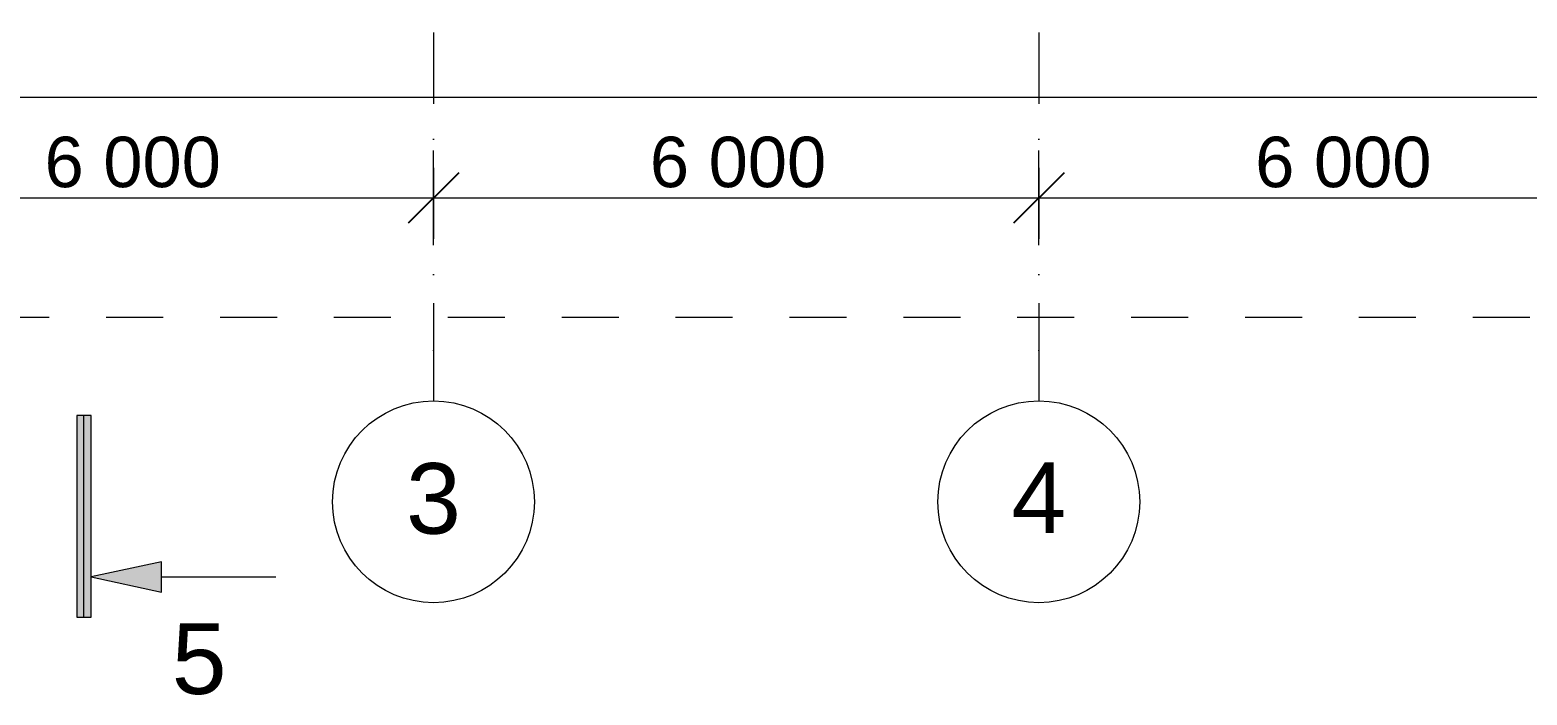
# Model space of a CAD drawing. Header units: millimetres. Extents: x -34838 to 729576, y -214038 to 121482.
# Drawn here: x 8000 to 22840, y -8867 to -2274 of the extents above; entities that cross this region are included whole.
import ezdxf
from ezdxf.enums import TextEntityAlignment as Align

# ---------------------------------------------------------------- set-up
doc = ezdxf.new("R2010")
doc.units = ezdxf.units.MM
doc.header["$MEASUREMENT"] = 0
doc.linetypes.add('Штриховая', pattern=[1128.888893, 564.444447, -564.444447])
doc.linetypes.add('Штрихпунктирная', pattern=[1340.555525, 705.555534, -352.777767, 0, -282.222223])
for name, color, linetype, lineweight in [('0_Ном._пера__45', 7, 'Continuous', 25), ('0_Ном._пера__5', 7, 'Continuous', 0), ('0_Ном._пера__85', 7, 'Continuous', 13), ('А _ _ НЕ ДЛЯ ДРУКУ (ДОПОМІЖНІ).ADD_Ном._пера__1', 7, 'Continuous', 13), ('А _ _ НЕ ДЛЯ ДРУКУ (ДОПОМІЖНІ).ADD_Ном._пера__20', 7, 'Continuous', 13), ('А _ ОСІ КООРДИНАЦІЙНІ.3D_Ном._пера__105', 7, 'Continuous', 13), ('А _ ОСІ КООРДИНАЦІЙНІ.3D_Ном._пера__25', 7, 'Continuous', 0)]:
    doc.layers.add(name, color=color, linetype=linetype, lineweight=lineweight)
doc.layers.add('0_Ном._пера__54', color=7, linetype='Continuous', lineweight=15, true_color=0x5f5f5f)
doc.layers.add('А _ _ НЕ ДЛЯ ДРУКУ (ДОПОМІЖНІ).ADD', color=7, linetype='Continuous')
doc.layers.add('А _ ОСІ КООРДИНАЦІЙНІ.3D', color=7, linetype='Continuous')
doc.styles.add('СГЕНЕРИР_СТИЛЬ_1', font='Arial.ttf')
doc.dimstyles.new('СГЕНЕРИР_СТИЛЬ__2', dxfattribs={"dimtxt": 500, "dimasz": 475, "dimexe": 0.18, "dimexo": 0.0625, "dimgap": 0.09, "dimtad": 1, "dimtih": 1, "dimtoh": 1, "dimdec": 0, "dimzin": 0, "dimdsep": 46, "dimtxsty": 'СГЕНЕРИР_СТИЛЬ_1', "dimblk": 'ARROWHEAD_6', "dimblk1": 'ARROWHEAD_6', "dimblk2": 'ARROWHEAD_6', "dimcen": 0.09, "dimse1": 1, "dimse2": 1, "dimclrd": 7, "dimclre": 7, "dimclrt": 7, "dimazin": 0, "dimtfac": 1, "dimtdec": 4, "dimtmove": 0, "dimatfit": 3, "dimfxl": 1, "dimtolj": 1, "dimtzin": 0, "dimarcsym": 0})

# ---------------------------------------------------------------- blocks, each defined once
blk = doc.blocks.new('*D237')
at = {"layer": '0_Ном._пера__45', "color": 7, "linetype": 'Continuous', "lineweight": 25, "transparency": 16777216}
for p, q in [((6250, -3690), (5750, -4190)), ((12250, -3690), (11750, -4190))]:
    blk.add_line(p, q, dxfattribs=at)
at = {"layer": '0_Ном._пера__85', "color": 7, "linetype": 'Continuous', "lineweight": 13, "transparency": 16777216}
for p, q in [((6000, -4409), (6000, -3471)), ((12000, -4409), (12000, -3471)), ((6000, -3940), (12000, -3940))]:
    blk.add_line(p, q, dxfattribs=at)
at = {"layer": '0_Ном._пера__5', "color": 7, "lineweight": 0, "transparency": 16777216, "insert": (8145, -3840), "char_height": 500, "attachment_point": 7, "style": 'СГЕНЕРИР_СТИЛЬ_1'}
blk.add_mtext('\\A1;{\\pql;\\fArial|b0|i0|c204|p34;6\xa0000}', dxfattribs=at)
blk = doc.blocks.new('ARROWHEAD_6')
at = {"color": 0, "linetype": 'Continuous', "lineweight": 0}
for p, q in [((-0.5, -0.5), (0.5, 0.5)), ((0, 0), (-1, 0))]:
    blk.add_line(p, q, dxfattribs=at)
blk = doc.blocks.new('*D238')
at = {"layer": '0_Ном._пера__45', "color": 7, "linetype": 'Continuous', "lineweight": 25, "transparency": 16777216}
for p, q in [((12250, -3690), (11750, -4190)), ((18250, -3690), (17750, -4190))]:
    blk.add_line(p, q, dxfattribs=at)
at = {"layer": '0_Ном._пера__85', "color": 7, "linetype": 'Continuous', "lineweight": 13, "transparency": 16777216}
for p, q in [((12000, -4409), (12000, -3471)), ((18000, -4409), (18000, -3471)), ((12000, -3940), (18000, -3940))]:
    blk.add_line(p, q, dxfattribs=at)
at = {"layer": '0_Ном._пера__5', "color": 7, "lineweight": 0, "transparency": 16777216, "insert": (14145, -3840), "char_height": 500, "attachment_point": 7, "style": 'СГЕНЕРИР_СТИЛЬ_1'}
blk.add_mtext('\\A1;{\\pql;\\fArial|b0|i0|c204|p34;6\xa0000}', dxfattribs=at)
blk = doc.blocks.new('*D239')
at = {"layer": '0_Ном._пера__45', "color": 7, "linetype": 'Continuous', "lineweight": 25, "transparency": 16777216}
for p, q in [((18250, -3690), (17750, -4190)), ((24250, -3690), (23750, -4190))]:
    blk.add_line(p, q, dxfattribs=at)
at = {"layer": '0_Ном._пера__85', "color": 7, "linetype": 'Continuous', "lineweight": 13, "transparency": 16777216}
for p, q in [((18000, -4409), (18000, -3471)), ((24000, -4409), (24000, -3471)), ((18000, -3940), (24000, -3940))]:
    blk.add_line(p, q, dxfattribs=at)
at = {"layer": '0_Ном._пера__5', "color": 7, "lineweight": 0, "transparency": 16777216, "insert": (20145, -3840), "char_height": 500, "attachment_point": 7, "style": 'СГЕНЕРИР_СТИЛЬ_1'}
blk.add_mtext('\\A1;{\\pql;\\fArial|b0|i0|c204|p34;6\xa0000}', dxfattribs=at)
blk = doc.blocks.new('*D252')
at = {"layer": '0_Ном._пера__45', "color": 7, "linetype": 'Continuous', "lineweight": 25, "transparency": 16777216}
for p, q in [((250, -2690), (-250, -3190)), ((95750, -3190), (96250, -2690))]:
    blk.add_line(p, q, dxfattribs=at)
at = {"layer": '0_Ном._пера__85', "color": 7, "linetype": 'Continuous', "lineweight": 13, "transparency": 16777216}
for p, q in [((0, -3409), (0, -2471)), ((96000, -3409), (96000, -2471)), ((-375, -2940), (0, -2940)), ((0, -2940), (96000, -2940)), ((96000, -2940), (96375, -2940))]:
    blk.add_line(p, q, dxfattribs=at)
at = {"layer": '0_Ном._пера__5', "color": 7, "lineweight": 0, "transparency": 16777216, "insert": (46955, -2840), "char_height": 500, "attachment_point": 7, "style": 'СГЕНЕРИР_СТИЛЬ_1'}
blk.add_mtext('\\A1;{\\pql;\\fArial|b0|i0|c204|p34;96\xa0000}', dxfattribs=at)
blk = doc.blocks.new('Плоскость Сечения_2_4', base_point=(8536, -8097))
at = {"layer": 'А _ _ НЕ ДЛЯ ДРУКУ (ДОПОМІЖНІ).ADD', "linetype": 'Continuous', "lineweight": 0, "true_color": 0x000000}
for points in [[(8606, -8097), (8606, -6097), (8466, -6097), (8466, -8097)], [(9306, -7847), (9306, -7547), (8606, -7697)]]:
    blk.add_hatch(color=18, dxfattribs=at).paths.add_polyline_path(points)
at = {"layer": 'А _ _ НЕ ДЛЯ ДРУКУ (ДОПОМІЖНІ).ADD_Ном._пера__1', "color": 7, "linetype": 'Continuous', "lineweight": 13}
for p, q in [((8606, -6097), (8466, -6097)), ((8466, -6097), (8466, -8097)), ((8606, -8097), (8606, -6097)), ((9306, -7547), (8606, -7697)), ((9306, -7847), (9306, -7547)), ((8606, -7697), (9306, -7847)), ((9306, -7697), (10437, -7697)), ((8466, -8097), (8606, -8097))]:
    blk.add_line(p, q, dxfattribs=at)
at = {"layer": 'А _ _ НЕ ДЛЯ ДРУКУ (ДОПОМІЖНІ).ADD_Ном._пера__20', "color": 7, "linetype": 'Continuous', "lineweight": 13}
blk.add_line((8536, -8097), (8536, -6097), dxfattribs=at)
at = {"layer": 'А _ _ НЕ ДЛЯ ДРУКУ (ДОПОМІЖНІ).ADD_Ном._пера__1', "color": 7, "lineweight": 13, "insert": (9406, -8512), "char_height": 700, "attachment_point": 4, "style": 'СГЕНЕРИР_СТИЛЬ_1'}
blk.add_mtext('\\A1;{\\pql;\\fArial|b0|i0|c204|p34;5}', dxfattribs=at)
blk = doc.blocks.new('Стандартный Маркер Сетки')
at = {"layer": 'А _ ОСІ КООРДИНАЦІЙНІ.3D_Ном._пера__105', "color": 7, "linetype": 'Штрихпунктирная', "lineweight": 13}
for p, q in [((500, 0), (18399, 0)), ((18399, 0), (18899, 0))]:
    blk.add_line(p, q, dxfattribs=at)
at = {"layer": 'А _ ОСІ КООРДИНАЦІЙНІ.3D_Ном._пера__105', "color": 7, "linetype": 'Continuous', "lineweight": 13}
blk.add_circle((19899, 0), 1000, dxfattribs=at)
at = {"layer": 'А _ ОСІ КООРДИНАЦІЙНІ.3D_Ном._пера__105', "color": 7, "linetype": 'Штрихпунктирная', "lineweight": 13}
blk.add_point((18399, 0), dxfattribs=at)
blk.add_point((18399, 0), dxfattribs=at)
at = {"layer": 'А _ ОСІ КООРДИНАЦІЙНІ.3D_Ном._пера__25', "color": 7, "lineweight": 0, "style": 'СГЕНЕРИР_СТИЛЬ_1'}
blk.add_attdef('AC_MarkerText_1', text='', height=700, rotation=90, dxfattribs=at).set_placement((19899, 40), align=Align.MIDDLE_CENTER)

msp = doc.modelspace()

# ---------------------------------------------------------------- linework, layer by layer
at = {"layer": '0_Ном._пера__54', "color": 251, "linetype": 'Штриховая', "lineweight": 15, "true_color": 0x5f5f5f}
msp.add_line((-275, -5120), (96250, -5120), dxfattribs=at)

# ---------------------------------------------------------------- block references
at = {"layer": 'А _ _ НЕ ДЛЯ ДРУКУ (ДОПОМІЖНІ).ADD', "color": 7, "lineweight": 13}
msp.add_blockref('Плоскость Сечения_2_4', (8535.6, -8096.7), dxfattribs=at)
at = {"layer": 'А _ ОСІ КООРДИНАЦІЙНІ.3D', "color": 7, "linetype": 'Continuous', "lineweight": 60}
ref = msp.add_blockref('Стандартный Маркер Сетки', (12000, 12947.1), dxfattribs=dict(at, zscale=1000, rotation=270))
ref.add_attrib('AC_MarkerText_1', '3', dxfattribs={"layer": 'А _ ОСІ КООРДИНАЦІЙНІ.3D_Ном._пера__25', "color": 7, "lineweight": 0, "height": 700, "rotation": 360, "style": 'СГЕНЕРИР_СТИЛЬ_1'}).set_placement((12000, -6918.1), align=Align.MIDDLE_CENTER)
ref = msp.add_blockref('Стандартный Маркер Сетки', (18000, 12947.1), dxfattribs=dict(at, zscale=1000, rotation=270))
ref.add_attrib('AC_MarkerText_1', '4', dxfattribs={"layer": 'А _ ОСІ КООРДИНАЦІЙНІ.3D_Ном._пера__25', "color": 7, "lineweight": 0, "height": 700, "rotation": 360, "style": 'СГЕНЕРИР_СТИЛЬ_1'}).set_placement((18000, -6912.1), align=Align.MIDDLE_CENTER)

# ---------------------------------------------------------------- dimensions: what is measured, and where the dimension line sits
at = {"color": 7, "linetype": 'Continuous', "lineweight": 13}
for base, p1, p2, picture, middle in [((96000, -2940), (0, -5952.1), (96000, -3940), '*D252', (48004.8, -2590)), ((12000, -3940), (6000, -5952.1), (12000, -5952.1), '*D237', (9004, -3590)), ((18000, -3940), (12000, -5952.1), (18000, -5952.1), '*D238', (15004, -3590)), ((24000, -3940), (18000, -5952.1), (24000, -5952.1), '*D239', (21004, -3590))]:
    dim = msp.add_linear_dim(base=base, p1=p1, p2=p2, dimstyle='СГЕНЕРИР_СТИЛЬ__2', dxfattribs=at)
    dim.commit()
    dim.dimension.update_dxf_attribs({"geometry": picture, "text_midpoint": middle, "dimtype": 160})

doc.saveas('drawing.dxf')
